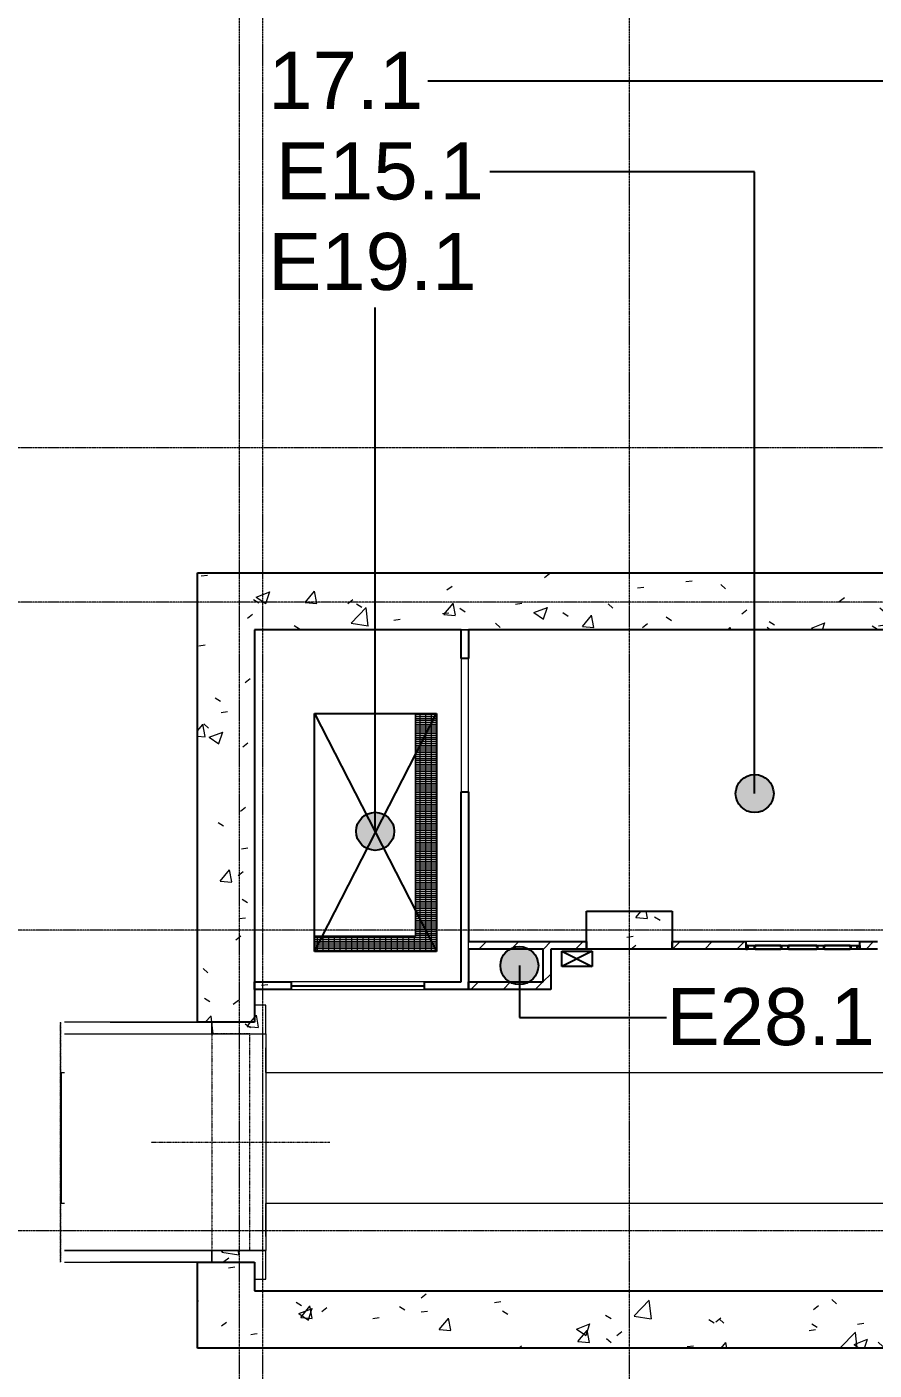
# Model space of a CAD drawing. Header units: millimetres. Extents: x -962357 to -591296, y -195428 to 59420.
# Drawn here: x -920123 to -897842, y -7981 to 27316 of the extents above; entities that cross this region are included whole.
import ezdxf

# ---------------------------------------------------------------- set-up
doc = ezdxf.new("R2010")
doc.units = ezdxf.units.MM
doc.linetypes.add('DPA_Grid _ Level 100', pattern=[10, 5.5, -1.6, 1.3, -1.6])
doc.linetypes.add('DPA_Hidden 500', pattern=[1.4, 0.8, -0.6])
for name, color, linetype, lineweight in [('_ _ A-DETL-OPENING', 1, 'Continuous', 25), ('A-COLS', 5, 'Continuous', 25), ('A-COLS-E', 1, 'Continuous', 9), ('A-DETL-GENF', 2, 'Continuous', 9), ('A-DETL-MEDM', 4, 'Continuous', 18), ('A-DOOR', 3, 'Continuous', 25), ('A-DOOR-E', 2, 'Continuous', 25), ('A-DOOR-FRAM', 3, 'Continuous', 25), ('A-FLOR-E', 2, 'Continuous', 9), ('A-FLOR-PATT', 1, 'Continuous', 9), ('A-GENM', 1, 'Continuous', 9), ('A-GENM-HDLN', 2, 'DPA_Hidden 500', 9), ('A-ROOM-IDEN', 3, 'Continuous', 25), ('A-WALL', 5, 'Continuous', 9), ('A-WALL-PATT', 1, 'Continuous', 9), ('S-GRID', 251, 'Continuous', 9), ('WALL-E', 2, 'Continuous', 9)]:
    doc.layers.add(name, color=color, linetype=linetype, lineweight=lineweight)
doc.styles.add('Arial_1', font='arial.ttf', dxfattribs={"height": 1500})
pattern_1 = [(50, (2.4, 1), (3643.682, -318.781), [381, -4191]), (355, (2.4, 1), (-704.856, 3821.136), [304.8, -3352.8]), (100.451, (306, -25.6), (2938.852, 3502.332), [323.8, -3561.801]), (46.184, (2.4, 1017), (5421.581, -840.856), [571.5, -6286.5]), (96.636, (454, 947), (4748.05, 4948.55), [485.7, -5342.702]), (351.184, (2.4, 1017), (4748.1, 4948.506), [457.2, -5029.2]), (21, (510.4, 763), (3032.288, -2045.304), [381, -4191]), (326, (510.4, 763), (1236.042, 3683.762), [304.8, -3352.8]), (71.451, (763, 592.5), (4268.343, 1638.425), [323.8, -3561.801]), (37.5, (2.4, 1), (61.772, 1691.1008), [167.64, -3144.52, 167.64, -3235.96, -3365.5]), (37.5, (2.4, 1), (61.772, 1691.1008), [-6715.76, 167.64, -3197.86]), (7.5, (2.4, 1), (1336.3933, 2003.6115), [167.64, -1772.92, 167.64, -3068.32, -1282.7]), (7.5, (2.4, 1), (1336.3933, 2003.6115), [-5176.52, 167.64, -1115.06]), (327.5, (-1130.5, 1), (2711.8178, -114.5786), [167.64, -1102.36, 167.64, -3794.76, -5257.8]), (327.5, (-1130.5, 1), (2711.8178, -114.5786), [-5232.4, 167.64, -5090.16]), (317.5, (-1638.5, 1), (2962.5856, 508.5334), [167.64, -1483.36, 167.64, -2463.8, -3733.8]), (317.5, (-1638.5, 1), (2962.5856, 508.5334), [-4282.44, 167.64, -3566.16])]
pattern_2 = [(45, (2.4, 1), (-424.26407, 424.26407), [])]
pattern_3 = [(50, (2.4, 1), (3643.682, -318.781), [381, -4191]), (355, (2.4, 1), (-704.856, 3821.136), [304.8, -3352.8]), (100.451, (306, -25.6), (2938.852, 3502.332), [323.8, -3561.801]), (46.184, (2.4, 1017), (5421.582, -840.855), [571.5, -6286.5]), (96.636, (454, 947), (4748.05, 4948.55), [485.7, -5342.702]), (351.184, (2.4, 1017), (4748.1, 4948.506), [457.2, -5029.2]), (21, (510.4, 763), (3032.288, -2045.304), [381, -4191]), (326, (510.4, 763), (1236.042, 3683.762), [304.8, -3352.8]), (71.451, (763, 592.5), (4268.343, 1638.425), [323.8, -3561.801]), (37.5, (2.4, 1), (61.772, 1691.1008), [167.64, -3144.52, 167.64, -3235.96, -3365.5]), (37.5, (2.4, 1), (61.772, 1691.1008), [-6715.76, 167.64, -3197.86]), (7.5, (2.4, 1), (1336.3933, 2003.6115), [167.64, -1772.92, 167.64, -3068.32, -1282.7]), (7.5, (2.4, 1), (1336.3933, 2003.6115), [-5176.52, 167.64, -1115.06]), (327.5, (-1130.5, 1), (2711.8178, -114.5786), [167.64, -1102.36, 167.64, -3794.76, -5257.8]), (327.5, (-1130.5, 1), (2711.8178, -114.5786), [-5232.4, 167.64, -5090.16]), (317.5, (-1638.5, 1), (2962.5856, 508.5334), [167.64, -1483.36, 167.64, -2463.8, -3733.8]), (317.5, (-1638.5, 1), (2962.5856, 508.5334), [-4282.44, 167.64, -3566.16])]

# ---------------------------------------------------------------- blocks, each defined once
blk = doc.blocks.new('vent_grill - vent_grill H3500xW3500-11544779-4180-01 LOWER PLATFORM LEVEL - REFLECTED CEILING PLAN')
at = {"layer": 'A-DOOR-E'}
blk.add_line((-1750, 0), (1750, 0), dxfattribs=at)
blk = doc.blocks.new('A33 - _Wall_ Access Panel 3000 x 3000-18927021-4180-01 LOWER PLATFORM LEVEL - REFLECTED CEILING PLAN')
at = {"layer": 'A-DOOR', "lineweight": 9}
for p, q in [((-1450, 100), (-1450, 65)), ((-1250, 100), (-1450, 100)), ((-1450, 65), (-1435, 65)), ((-1450, 35), (-1450, 0)), ((-1435, 35), (-1450, 35)), ((-1450, 0), (-1250, 0)), ((-1435, 65), (-1435, 35)), ((-1265, 65), (-1250, 65)), ((-1265, 35), (-1265, 65)), ((-1265, 65), (-1265, 35)), ((-1250, 65), (-1265, 65)), ((-1250, 35), (-1265, 35)), ((-1265, 35), (-1250, 35)), ((-1250, 65), (-1250, 100)), ((-1250, 100), (-1250, 65)), ((-572, 100), (-1250, 100)), ((-1250, 0), (-1250, 35)), ((-1250, 35), (-1250, 0)), ((-1250, 0), (-572, 0)), ((-572, 100), (-572, 65)), ((-372, 100), (-572, 100)), ((-572, 65), (-572, 100)), ((-572, 65), (-557, 65)), ((-557, 65), (-572, 65)), ((-572, 35), (-572, 0)), ((-557, 35), (-572, 35)), ((-572, 35), (-557, 35)), ((-572, 0), (-572, 35)), ((-572, 0), (-372, 0)), ((-557, 65), (-557, 35)), ((-557, 35), (-557, 65)), ((-387, 65), (-372, 65)), ((-387, 35), (-387, 65)), ((-387, 65), (-387, 35)), ((-372, 65), (-387, 65)), ((-372, 35), (-387, 35)), ((-387, 35), (-372, 35)), ((-372, 65), (-372, 100)), ((-372, 100), (-372, 65)), ((372, 100), (-372, 100)), ((-372, 0), (-372, 35)), ((-372, 35), (-372, 0)), ((-372, 0), (372, 0)), ((372, 100), (372, 65)), ((572, 100), (372, 100)), ((372, 65), (372, 100)), ((372, 65), (387, 65)), ((387, 65), (372, 65)), ((372, 35), (372, 0)), ((387, 35), (372, 35)), ((372, 35), (387, 35)), ((372, 0), (372, 35)), ((372, 0), (572, 0)), ((387, 65), (387, 35)), ((387, 35), (387, 65)), ((557, 65), (572, 65)), ((557, 35), (557, 65)), ((557, 65), (557, 35)), ((572, 65), (557, 65)), ((572, 35), (557, 35)), ((557, 35), (572, 35)), ((572, 65), (572, 100)), ((572, 100), (572, 65)), ((1250, 100), (572, 100)), ((572, 0), (572, 35)), ((572, 35), (572, 0)), ((572, 0), (1250, 0)), ((1250, 100), (1250, 65)), ((1450, 100), (1250, 100)), ((1250, 65), (1250, 100)), ((1250, 65), (1265, 65)), ((1265, 65), (1250, 65)), ((1250, 35), (1250, 0)), ((1265, 35), (1250, 35)), ((1250, 35), (1265, 35)), ((1250, 0), (1250, 35)), ((1250, 0), (1450, 0)), ((1265, 65), (1265, 35)), ((1265, 35), (1265, 65)), ((1435, 65), (1450, 65)), ((1435, 35), (1435, 65)), ((1450, 35), (1435, 35)), ((1450, 65), (1450, 100)), ((1450, 0), (1450, 35))]:
    blk.add_line(p, q, dxfattribs=at)
at = {"layer": 'A-DOOR-E'}
for p, q in [((-1450, 100), (-1250, 100)), ((-1450, 65), (-1450, 100)), ((-1435, 65), (-1450, 65)), ((-1450, 35), (-1435, 35)), ((-1450, 0), (-1450, 35)), ((-1250, 0), (-1450, 0)), ((-1435, 35), (-1435, 65)), ((-1265, 65), (-1265, 35)), ((-1250, 65), (-1265, 65)), ((-1250, 65), (-1265, 65)), ((-1265, 65), (-1265, 35)), ((-1265, 35), (-1265, 65)), ((-1265, 65), (-1250, 65)), ((-1250, 65), (-1265, 65)), ((-1265, 65), (-1265, 35)), ((-1265, 35), (-1265, 65)), ((-1265, 65), (-1250, 65)), ((-1265, 35), (-1265, 65)), ((-1265, 65), (-1250, 65)), ((-1265, 65), (-1250, 65)), ((-1265, 35), (-1265, 65)), ((-1265, 65), (-1250, 65)), ((-1265, 35), (-1265, 65)), ((-1265, 35), (-1250, 35)), ((-1265, 35), (-1250, 35)), ((-1250, 35), (-1265, 35)), ((-1265, 35), (-1250, 35)), ((-1250, 35), (-1265, 35)), ((-1250, 35), (-1265, 35)), ((-1250, 35), (-1265, 35)), ((-1250, 35), (-1265, 35)), ((-1250, 100), (-1250, 65)), ((-572, 100), (-1250, 100)), ((-1250, 100), (-1250, 65)), ((-1250, 65), (-1250, 100)), ((-1250, 100), (-572, 100)), ((-572, 100), (-1250, 100)), ((-1250, 100), (-1250, 65)), ((-1250, 65), (-1250, 100)), ((-1250, 100), (-572, 100)), ((-1250, 65), (-1250, 100)), ((-1250, 100), (-572, 100)), ((-1250, 100), (-572, 100)), ((-1250, 65), (-1250, 100)), ((-1250, 100), (-572, 100)), ((-1250, 65), (-1250, 100)), ((-1250, 35), (-1250, 0)), ((-1250, 35), (-1250, 0)), ((-1250, 0), (-1250, 35)), ((-1250, 35), (-1250, 0)), ((-1250, 0), (-1250, 35)), ((-1250, 0), (-1250, 35)), ((-1250, 0), (-1250, 35)), ((-1250, 0), (-1250, 35)), ((-1250, 0), (-572, 0)), ((-572, 0), (-1250, 0)), ((-1250, 0), (-572, 0)), ((-572, 0), (-1250, 0)), ((-572, 0), (-1250, 0)), ((-572, 0), (-1250, 0)), ((-572, 0), (-1250, 0)), ((-572, 100), (-372, 100)), ((-572, 65), (-572, 100)), ((-572, 65), (-572, 100)), ((-572, 100), (-572, 65)), ((-572, 65), (-572, 100)), ((-572, 100), (-572, 65)), ((-572, 100), (-572, 65)), ((-572, 100), (-572, 65)), ((-572, 100), (-572, 65)), ((-557, 65), (-572, 65)), ((-557, 65), (-572, 65)), ((-572, 65), (-557, 65)), ((-557, 65), (-572, 65)), ((-572, 65), (-557, 65)), ((-572, 65), (-557, 65)), ((-572, 65), (-557, 65)), ((-572, 65), (-557, 65)), ((-572, 35), (-557, 35)), ((-572, 0), (-572, 35)), ((-572, 0), (-572, 35)), ((-572, 35), (-557, 35)), ((-557, 35), (-572, 35)), ((-572, 35), (-572, 0)), ((-572, 0), (-572, 35)), ((-572, 35), (-557, 35)), ((-557, 35), (-572, 35)), ((-572, 35), (-572, 0)), ((-557, 35), (-572, 35)), ((-572, 35), (-572, 0)), ((-572, 35), (-572, 0)), ((-557, 35), (-572, 35)), ((-572, 35), (-572, 0)), ((-557, 35), (-572, 35)), ((-372, 0), (-572, 0)), ((-557, 35), (-557, 65)), ((-557, 35), (-557, 65)), ((-557, 65), (-557, 35)), ((-557, 35), (-557, 65)), ((-557, 65), (-557, 35)), ((-557, 65), (-557, 35)), ((-557, 65), (-557, 35)), ((-557, 65), (-557, 35)), ((-387, 65), (-387, 35)), ((-372, 65), (-387, 65)), ((-372, 65), (-387, 65)), ((-387, 65), (-387, 35)), ((-387, 35), (-387, 65)), ((-387, 65), (-372, 65)), ((-372, 65), (-387, 65)), ((-387, 65), (-387, 35)), ((-387, 35), (-387, 65)), ((-387, 65), (-372, 65)), ((-387, 35), (-387, 65)), ((-387, 65), (-372, 65)), ((-387, 65), (-372, 65)), ((-387, 35), (-387, 65)), ((-387, 65), (-372, 65)), ((-387, 35), (-387, 65)), ((-387, 35), (-372, 35)), ((-387, 35), (-372, 35)), ((-372, 35), (-387, 35)), ((-387, 35), (-372, 35)), ((-372, 35), (-387, 35)), ((-372, 35), (-387, 35)), ((-372, 35), (-387, 35)), ((-372, 35), (-387, 35)), ((-372, 100), (-372, 65)), ((372, 100), (-372, 100)), ((-372, 100), (-372, 65)), ((-372, 65), (-372, 100)), ((-372, 100), (372, 100)), ((372, 100), (-372, 100)), ((-372, 100), (-372, 65)), ((-372, 65), (-372, 100)), ((-372, 100), (372, 100)), ((-372, 65), (-372, 100)), ((-372, 100), (372, 100)), ((-372, 100), (372, 100)), ((-372, 65), (-372, 100)), ((-372, 100), (372, 100)), ((-372, 65), (-372, 100)), ((-372, 35), (-372, 0)), ((-372, 35), (-372, 0)), ((-372, 0), (-372, 35)), ((-372, 35), (-372, 0)), ((-372, 0), (-372, 35)), ((-372, 0), (-372, 35)), ((-372, 0), (-372, 35)), ((-372, 0), (-372, 35)), ((-372, 0), (372, 0)), ((372, 0), (-372, 0)), ((-372, 0), (372, 0)), ((372, 0), (-372, 0)), ((372, 0), (-372, 0)), ((372, 0), (-372, 0)), ((372, 0), (-372, 0)), ((372, 100), (572, 100)), ((372, 65), (372, 100)), ((372, 65), (372, 100)), ((372, 100), (372, 65)), ((372, 65), (372, 100)), ((372, 100), (372, 65)), ((372, 100), (372, 65)), ((372, 100), (372, 65)), ((372, 100), (372, 65)), ((387, 65), (372, 65)), ((387, 65), (372, 65)), ((372, 65), (387, 65)), ((387, 65), (372, 65)), ((372, 65), (387, 65)), ((372, 65), (387, 65)), ((372, 65), (387, 65)), ((372, 65), (387, 65)), ((372, 35), (387, 35)), ((372, 0), (372, 35)), ((372, 0), (372, 35)), ((372, 35), (387, 35)), ((387, 35), (372, 35)), ((372, 35), (372, 0)), ((372, 0), (372, 35)), ((372, 35), (387, 35)), ((387, 35), (372, 35)), ((372, 35), (372, 0)), ((387, 35), (372, 35)), ((372, 35), (372, 0)), ((372, 35), (372, 0)), ((387, 35), (372, 35)), ((372, 35), (372, 0)), ((387, 35), (372, 35)), ((572, 0), (372, 0)), ((387, 35), (387, 65)), ((387, 35), (387, 65)), ((387, 65), (387, 35)), ((387, 35), (387, 65)), ((387, 65), (387, 35)), ((387, 65), (387, 35)), ((387, 65), (387, 35)), ((387, 65), (387, 35)), ((557, 65), (557, 35)), ((572, 65), (557, 65)), ((572, 65), (557, 65)), ((557, 65), (557, 35)), ((557, 35), (557, 65)), ((557, 65), (572, 65)), ((572, 65), (557, 65)), ((557, 65), (557, 35)), ((557, 35), (557, 65)), ((557, 65), (572, 65)), ((557, 35), (557, 65)), ((557, 65), (572, 65)), ((557, 65), (572, 65)), ((557, 35), (557, 65)), ((557, 65), (572, 65)), ((557, 35), (557, 65)), ((557, 35), (572, 35)), ((557, 35), (572, 35)), ((572, 35), (557, 35)), ((557, 35), (572, 35)), ((572, 35), (557, 35)), ((572, 35), (557, 35)), ((572, 35), (557, 35)), ((572, 35), (557, 35)), ((572, 100), (572, 65)), ((1250, 100), (572, 100)), ((572, 100), (572, 65)), ((572, 65), (572, 100)), ((572, 100), (1250, 100)), ((1250, 100), (572, 100)), ((572, 100), (572, 65)), ((572, 65), (572, 100)), ((572, 100), (1250, 100)), ((572, 65), (572, 100)), ((572, 100), (1250, 100)), ((572, 100), (1250, 100)), ((572, 65), (572, 100)), ((572, 100), (1250, 100)), ((572, 65), (572, 100)), ((572, 35), (572, 0)), ((572, 35), (572, 0)), ((572, 0), (572, 35)), ((572, 35), (572, 0)), ((572, 0), (572, 35)), ((572, 0), (572, 35)), ((572, 0), (572, 35)), ((572, 0), (572, 35)), ((572, 0), (1250, 0)), ((1250, 0), (572, 0)), ((572, 0), (1250, 0)), ((1250, 0), (572, 0)), ((1250, 0), (572, 0)), ((1250, 0), (572, 0)), ((1250, 0), (572, 0)), ((1250, 100), (1450, 100)), ((1250, 65), (1250, 100)), ((1250, 65), (1250, 100)), ((1250, 100), (1250, 65)), ((1250, 65), (1250, 100)), ((1250, 100), (1250, 65)), ((1250, 100), (1250, 65)), ((1250, 100), (1250, 65)), ((1250, 100), (1250, 65)), ((1265, 65), (1250, 65)), ((1265, 65), (1250, 65)), ((1250, 65), (1265, 65)), ((1265, 65), (1250, 65)), ((1250, 65), (1265, 65)), ((1250, 65), (1265, 65)), ((1250, 65), (1265, 65)), ((1250, 65), (1265, 65)), ((1250, 35), (1265, 35)), ((1250, 0), (1250, 35)), ((1250, 0), (1250, 35)), ((1250, 35), (1265, 35)), ((1265, 35), (1250, 35)), ((1250, 35), (1250, 0)), ((1250, 0), (1250, 35)), ((1250, 35), (1265, 35)), ((1265, 35), (1250, 35)), ((1250, 35), (1250, 0)), ((1265, 35), (1250, 35)), ((1250, 35), (1250, 0)), ((1250, 35), (1250, 0)), ((1265, 35), (1250, 35)), ((1250, 35), (1250, 0)), ((1265, 35), (1250, 35)), ((1450, 0), (1250, 0)), ((1265, 35), (1265, 65)), ((1265, 35), (1265, 65)), ((1265, 65), (1265, 35)), ((1265, 35), (1265, 65)), ((1265, 65), (1265, 35)), ((1265, 65), (1265, 35)), ((1265, 65), (1265, 35)), ((1265, 65), (1265, 35)), ((1435, 65), (1435, 35)), ((1450, 65), (1435, 65)), ((1435, 35), (1450, 35)), ((1450, 100), (1450, 65)), ((1450, 35), (1450, 0))]:
    blk.add_line(p, q, dxfattribs=at)
at = {"layer": 'A-DOOR-FRAM'}
for p, q in [((-1500, 100), (-1450, 100)), ((-1500, 0), (-1500, 100)), ((-1450, 0), (-1500, 0)), ((-1450, 100), (-1450, 65)), ((-1450, 65), (-1435, 65)), ((-1450, 35), (-1450, 0)), ((-1435, 35), (-1450, 35)), ((-1435, 65), (-1435, 35)), ((1435, 65), (1435, 35)), ((1450, 65), (1435, 65)), ((1435, 35), (1450, 35)), ((1450, 100), (1450, 65)), ((1500, 100), (1450, 100)), ((1450, 35), (1450, 0)), ((1450, 0), (1500, 0)), ((1500, 0), (1500, 100))]:
    blk.add_line(p, q, dxfattribs=at)
blk = doc.blocks.new('Dpa_Tunnel_B_5700 - Dpa_Tunnel_B_5700-6780011-4180-01 LOWER PLATFORM LEVEL - REFLECTED CEILING PLAN')
at = {"layer": 'A-DETL-GENF'}
for p, q in [((-2200, 2850), (2800, 2850)), ((-2200, -2850), (2800, -2850))]:
    blk.add_line(p, q, dxfattribs=at)
at = {"layer": 'A-GENM-HDLN'}
for p, q in [((-2300, -3150), (-2300, 3150)), ((1680, 2850), (2680, 2850)), ((2680, -2850), (1680, -2850))]:
    blk.add_line(p, q, dxfattribs=at)
blk = doc.blocks.new('Dpa_Tunnel_B_5700 - Dpa_Tunnel_B_5700-6787006-4180-01 LOWER PLATFORM LEVEL - REFLECTED CEILING PLAN')
at = {"layer": 'A-DETL-GENF'}
for p, q in [((-2200, 2850), (3100, 2850)), ((-2200, -2850), (3100, -2850))]:
    blk.add_line(p, q, dxfattribs=at)
at = {"layer": 'A-GENM'}
blk.add_line((3100, 2850), (3100, -2850), dxfattribs=at)
at = {"layer": 'A-GENM-HDLN'}
for p, q in [((-2300, 3150), (-2300, -3150)), ((1680, 2850), (1680, -2850)), ((2680, 2850), (1680, 2850)), ((2680, -2850), (2680, 2850)), ((80, 0), (4781, 0)), ((1680, -2850), (2680, -2850))]:
    blk.add_line(p, q, dxfattribs=at)
blk = doc.blocks.new('Stucture Guage1 - Stucture Guage-9321021-4180-01 LOWER PLATFORM LEVEL - REFLECTED CEILING PLAN')
at = {"layer": 'A-GENM'}
for p, q in [((-919214, -3599), (-919214, -163)), ((-919214, -163), (-919137, -163)), ((-913837, -163), (-857557, -163)), ((-919137, -3599), (-919214, -3599)), ((-857557, -3599), (-913837, -3599))]:
    blk.add_line(p, q, dxfattribs=at)
blk = doc.blocks.new('C-1-PP19-AR-4180-01-B_20250908-040939_EXDOWNLIGHT')
at = {"layer": 'A-DETL-GENF'}
for name in ['Dpa_Tunnel_B_5700 - Dpa_Tunnel_B_5700-6780011-4180-01 LOWER PLATFORM LEVEL - REFLECTED CEILING PLAN', 'Dpa_Tunnel_B_5700 - Dpa_Tunnel_B_5700-6787006-4180-01 LOWER PLATFORM LEVEL - REFLECTED CEILING PLAN']:
    blk.add_blockref(name, (-172255, -5570), dxfattribs=at)
at = {"layer": 'A-DOOR-E', "rotation": 180}
blk.add_blockref('A33 - _Wall_ Access Panel 3000 x 3000-18927021-4180-01 LOWER PLATFORM LEVEL - REFLECTED CEILING PLAN', (-155040, -400), dxfattribs=at)
at = {"layer": 'A-DOOR-E'}
blk.add_blockref('vent_grill - vent_grill H3500xW3500-11544779-4180-01 LOWER PLATFORM LEVEL - REFLECTED CEILING PLAN', (-166740, -1460), dxfattribs=at)
at = {"layer": 'A-GENM'}
blk.add_blockref('Stucture Guage1 - Stucture Guage-9321021-4180-01 LOWER PLATFORM LEVEL - REFLECTED CEILING PLAN', (744682, -3579), dxfattribs=at)

msp = doc.modelspace()

# ---------------------------------------------------------------- hatches: boundary and pattern name
at = {"layer": 'A-COLS-E'}
h = msp.add_hatch(dxfattribs=at)
h.set_pattern_fill('FP_1', color=256, style=0, pattern_type=2)
h.set_pattern_definition(pattern_1)
h.paths.add_polyline_path([(-903155, 3080), (-903155, 4080), (-905405, 4080), (-905405, 3080)])
at = {"layer": 'A-DETL-MEDM', "lineweight": 9}
h = msp.add_hatch(dxfattribs=at)
h.set_pattern_fill('FP_7', color=256, style=0, pattern_type=2)
h.set_pattern_definition(pattern_3)
h.paths.add_polyline_path([(-913835, 860), (-913835, 1610), (-914135, 1610), (-914135, 1160), (-915255, 1160), (-915255, 860), (-914532.4, 860)])
h = msp.add_hatch(dxfattribs=at)
h.set_pattern_fill('FP_7', color=256, style=0, pattern_type=2)
h.set_pattern_definition(pattern_3)
h.paths.add_polyline_path([(-913835, -5590), (-913835, -4840), (-915255, -4840), (-915255, -5140), (-914135, -5140), (-914135, -5590)])
at = {"layer": 'A-FLOR-PATT'}
h = msp.add_hatch(dxfattribs=at)
h.set_pattern_fill('FP_14', color=256, style=0, pattern_type=2)
h.set_pattern_definition([(180, (-909630, 6145), (6e-15, 50), []), (90, (-909630, 6145), (150, -9e-15), [])])
h.paths.add_polyline_path([(-911626.9, 3020), (-909355, 3020), (-909355, 8750.4), (-909355, 9270), (-909905, 9270), (-909905, 3420), (-912555, 3420), (-912555, 3020)])
at = {"layer": 'A-ROOM-IDEN'}
h = msp.add_hatch(color=256, dxfattribs=at)
edge = h.paths.add_edge_path()
edge.add_arc((-900984.4, 7170.1), 500, 0, 360)
h = msp.add_hatch(color=256, dxfattribs=at)
edge = h.paths.add_edge_path()
edge.add_arc((-910963.2, 6177.3), 500, 0, 360)
h = msp.add_hatch(color=256, dxfattribs=at)
edge = h.paths.add_edge_path()
edge.add_arc((-907171.9, 2650.3), 500, 0, 360)
at = {"layer": 'A-WALL-PATT'}
h = msp.add_hatch(dxfattribs=at)
h.set_pattern_fill('FP_1', color=256, style=0, pattern_type=2)
h.set_pattern_definition(pattern_1)
h.paths.add_polyline_path([(-896523, 11467.4), (-896523, 12967.4), (-915635, 12967.4), (-915635, 11467.4), (-905815.8, 11467.4)])
h = msp.add_hatch(dxfattribs=at)
h.set_pattern_fill('FP_1', color=256, style=0, pattern_type=2)
h.set_pattern_definition(pattern_1)
h.paths.add_polyline_path([(-914532.4, 1160), (-914135, 1160), (-914135, 11467.4), (-915635, 11467.4), (-915635, 1160), (-915255, 1160)])
h = msp.add_hatch(dxfattribs=at)
h.set_pattern_fill('FP_2', color=256, style=0, pattern_type=2)
h.set_pattern_definition(pattern_2)
h.paths.add_polyline_path([(-908505, 3080), (-905405, 3080), (-905405, 3280), (-908505, 3280)])
h = msp.add_hatch(dxfattribs=at)
h.set_pattern_fill('FP_2', color=256, style=0, pattern_type=2)
h.set_pattern_definition(pattern_2)
h.paths.add_polyline_path([(-897755, 3080), (-897555, 3080), (-897555, 3280), (-898220, 3280), (-898220, 3080), (-897825.6, 3080)])
h.paths.add_polyline_path([(-902910.3, 3080), (-901220, 3080), (-901220, 3280), (-903155, 3280), (-903155, 3080)])
h = msp.add_hatch(dxfattribs=at)
h.set_pattern_fill('FP_2', color=256, style=0, pattern_type=2)
h.set_pattern_definition(pattern_2)
h.paths.add_polyline_path([(-906345, 2220), (-906345, 3080), (-906545, 3080), (-906545, 2220)])
h = msp.add_hatch(dxfattribs=at)
h.set_pattern_fill('FP_1', color=256, style=0, pattern_type=2)
h.set_pattern_definition(pattern_1)
h.paths.add_polyline_path([(-908505, 2020), (-908505, 2220), (-909670, 2220), (-909670, 2020)])
h.paths.add_polyline_path([(-914135, 2020), (-913170, 2020), (-913170, 2220), (-914135, 2220), (-914135, 2120)])
h = msp.add_hatch(dxfattribs=at)
h.set_pattern_fill('FP_2', color=256, style=0, pattern_type=2)
h.set_pattern_definition(pattern_2)
h.paths.add_polyline_path([(-906345, 2020), (-906345, 2220), (-908505, 2220), (-908505, 2020)])
h = msp.add_hatch(dxfattribs=at)
h.set_pattern_fill('FP_1', color=256, style=0, pattern_type=2)
h.set_pattern_definition(pattern_1)
h.paths.add_polyline_path([(-915635, -7400), (-914135, -7400), (-914135, -5140), (-915635, -5140), (-915635, -6860.6)])
h = msp.add_hatch(dxfattribs=at)
h.set_pattern_fill('FP_1', color=256, style=0, pattern_type=2)
h.set_pattern_definition(pattern_1)
h.paths.add_polyline_path([(-895808, -7400), (-895886.9, -5900), (-914135, -5900), (-914135, -7400), (-905815.8, -7400)])

# ---------------------------------------------------------------- linework, layer by layer
at = {"layer": '_ _ A-DETL-OPENING'}
for p, q in [((-912555, 3020), (-912555, 9270)), ((-912555, 9270), (-909355, 9270)), ((-912555, 3020), (-909355, 9270)), ((-912555, 9270), (-909355, 3020)), ((-909355, 9270), (-909355, 3020)), ((-909355, 3020), (-912555, 3020)), ((-905258, 3027), (-906058, 2627)), ((-906058, 3027), (-905258, 2627)), ((-906058, 2627), (-906058, 3027)), ((-906058, 3027), (-905258, 3027)), ((-905258, 3027), (-905258, 2627)), ((-905258, 2627), (-906058, 2627))]:
    msp.add_line(p, q, dxfattribs=at)
at = {"layer": 'A-COLS'}
for p, q in [((-905405, 3080), (-905405, 4080)), ((-905405, 4080), (-903155, 4080)), ((-903155, 4080), (-903155, 3080)), ((-903155, 3080), (-905405, 3080))]:
    msp.add_line(p, q, dxfattribs=at)
at = {"layer": 'A-DETL-MEDM'}
for p, q in [((-913835, 1610), (-914135, 1610)), ((-914135, 1610), (-914135, 1160)), ((-913835, 860), (-913835, 1610)), ((-915255, 1160), (-919135, 1160)), ((-915255, 1160), (-919135, 1160)), ((-915255, 860), (-915255, 1160)), ((-914135.1, 1160), (-915255, 1160)), ((-915255, 1160), (-915255, 860)), ((-915255, 860), (-915255, 1160)), ((-914135, 1160), (-915255, 1160)), ((-915255, 1160), (-915255, 860)), ((-919135, 860), (-915258.8, 860)), ((-919135, 860), (-915255, 860)), ((-915255, 860), (-914135.1, 860)), ((-915255, 860), (-913835, 860)), ((-915255, -4840), (-919135, -4840)), ((-915255, -4840), (-919135, -4840)), ((-915255, -5140), (-915255, -4840)), ((-914135.1, -4840), (-915255, -4840)), ((-915255, -4840), (-915255, -5140)), ((-915255, -5140), (-915255, -4840)), ((-913835, -4840), (-915255, -4840)), ((-915255, -4840), (-915255, -5140)), ((-913835, -5590), (-913835, -4840)), ((-919135, -5140), (-915255, -5140)), ((-919135, -5140), (-915255, -5140)), ((-915255, -5140), (-914135.1, -5140)), ((-915255, -5140), (-914135, -5140)), ((-914135, -5140), (-914135, -5590)), ((-914135, -5590), (-913835, -5590))]:
    msp.add_line(p, q, dxfattribs=at)
at = {"layer": 'A-FLOR-E'}
for p, q in [((-895023, 11467.4), (-914135.1, 11467.4)), ((-914135, 11467.4), (-895023, 11467.4)), ((-895023, 11467.4), (-914135, 11467.4)), ((-912555, 9270), (-909355, 9270)), ((-912555, 3020), (-912555, 9270)), ((-909905, 9270), (-909355, 9270)), ((-909905, 3420), (-909905, 9270)), ((-909905, 9270), (-909905, 3420)), ((-909355, 9270), (-909905, 9270)), ((-909355, 9270), (-909355, 3020)), ((-909355, 9270), (-909355, 3020)), ((-909355, 3020), (-909355, 9270)), ((-912555, 3020), (-912555, 3420)), ((-912555, 3420), (-909905, 3420)), ((-909905, 3420), (-912555, 3420)), ((-912555, 3420), (-912555, 3020)), ((-909355, 3020), (-912555, 3020)), ((-909355, 3020), (-912555, 3020)), ((-912555, 3020), (-909355, 3020)), ((-905258, 3027), (-906058, 3027)), ((-906058, 3027), (-906058, 2627)), ((-905258, 2627), (-905258, 3027)), ((-906058, 2627), (-905258, 2627)), ((-914135, -5900), (-895886.9, -5900))]:
    msp.add_line(p, q, dxfattribs=at)
at = {"layer": 'A-GENM'}
for p, q in [((-917935, 1160), (-914135.1, 1160)), ((-913835, 831.8), (-913835, 492.4)), ((-913835, 831.8), (-913835, -162.4)), ((-913835, 168.1), (-913835, 492.4)), ((-913835, -161.5), (-913835, 164.5)), ((-913835, -3738.4), (-913835, -3598.3)), ((-913835, -3598.7), (-913835, -4811.8)), ((-913835, -4472.4), (-913835, -3739.2)), ((-913835, -4472.4), (-913835, -4811.8)), ((-914135.1, -5140), (-917935, -5140))]:
    msp.add_line(p, q, dxfattribs=at)
at = {"layer": 'A-ROOM-IDEN'}
for p, q in [((-896294.1, 25889.3), (-909575.7, 25889.3)), ((-900984.4, 23509.3), (-907950.7, 23509.3)), ((-900984.4, 7170.1), (-900984.4, 23509.3)), ((-910963.2, 6177.3), (-910963.2, 19939.3)), ((-907171.9, 2650.3), (-907171.9, 1286.9)), ((-907171.9, 1286.9), (-903302.6, 1286.9))]:
    msp.add_line(p, q, dxfattribs=at)
for centre in [(-900984.4, 7170.1), (-910963.2, 6177.3), (-907171.9, 2650.3)]:
    msp.add_circle(centre, 500, dxfattribs=at)
at = {"layer": 'A-WALL', "color": 7, "lineweight": 25}
for p, q in [((-915635, 11467.4), (-915635, 12967.4)), ((-915635, 12967.4), (-896523, 12967.4)), ((-915635, 1160), (-915635, 11467.4)), ((-908705, 11467.4), (-914135, 11467.4)), ((-914135, 11467.4), (-914135, 1160)), ((-908705, 10717.4), (-908705, 11467.4)), ((-896523, 11467.4), (-908505, 11467.4)), ((-908505, 11467.4), (-908505, 10717.4)), ((-908505, 10717.4), (-908705, 10717.4)), ((-908705, 2220), (-908705, 7217.4)), ((-908705, 7217.4), (-908505, 7217.4)), ((-908505, 7217.4), (-908505, 3280)), ((-908505, 3280), (-905405, 3280)), ((-905405, 3280), (-905405, 3080)), ((-903155, 3180), (-903155, 3280)), ((-903155, 3280), (-901220, 3280)), ((-903155, 3080), (-903155, 3180)), ((-901220, 3280), (-901220, 3180)), ((-901220, 3180), (-901220, 3080)), ((-898220, 3180), (-898220, 3280)), ((-898220, 3280), (-897755, 3280)), ((-898220, 3080), (-898220, 3180)), ((-908505, 3080), (-908505, 2220)), ((-906545, 3080), (-908505, 3080)), ((-906545, 2220), (-906545, 3080)), ((-906345, 3080), (-906345, 2220)), ((-905405, 3080), (-906345, 3080)), ((-901220, 3080), (-903155, 3080)), ((-897755, 3080), (-898220, 3080)), ((-914135, 2120), (-914135, 2220)), ((-914135, 2220), (-913170, 2220)), ((-914135, 2020), (-914135, 2120)), ((-913170, 2220), (-913170, 2120)), ((-913170, 2120), (-913170, 2020)), ((-909670, 2120), (-909670, 2220)), ((-909670, 2220), (-908705, 2220)), ((-909670, 2020), (-909670, 2120)), ((-908505, 2220), (-908505, 2120)), ((-908505, 2020), (-908505, 2220)), ((-908505, 2220), (-906545, 2220)), ((-908505, 2120), (-908505, 2020)), ((-906345, 2220), (-906345, 2020)), ((-913170, 2020), (-914135, 2020)), ((-908505, 2020), (-909670, 2020)), ((-906345, 2020), (-908505, 2020)), ((-914135, 1160), (-915635, 1160)), ((-915635, -7400), (-915635, -5140)), ((-915635, -5140), (-914135, -5140)), ((-914135, -5140), (-914135, -5900)), ((-914135, -5900), (-895886.9, -5900)), ((-914135, -7400), (-915635, -7400)), ((-895808, -7400), (-914135, -7400))]:
    msp.add_line(p, q, dxfattribs=at)
at = {"layer": 'A-WALL'}
msp.add_line((-908505, 3080), (-908505, 3280), dxfattribs=at)
at = {"layer": 'S-GRID', "linetype": 'DPA_Grid _ Level 100'}
for p, q in [((-913915, -30781.3), (-913915, 54920.2)), ((-904280, -30741.3), (-904280, 54920.2)), ((-914535, -30781.3), (-914535, 54074.2)), ((-601518.7, 16253), (-954682, 16253)), ((-601518.7, 12195), (-957857, 12195)), ((-602984.2, 3580), (-957857, 3580)), ((-602984.2, -4320), (-957857, -4320))]:
    msp.add_line(p, q, dxfattribs=at)
at = {"layer": 'WALL-E'}
for p, q in [((-908505, 11467.4), (-908705, 11467.4)), ((-908705, 11467.4), (-908505, 11467.4)), ((-908705, 10717.4), (-908505, 10717.4)), ((-908705, 10717.4), (-908705, 7217.4)), ((-908505, 7217.4), (-908505, 10717.4)), ((-912555, 9270), (-909355, 9270)), ((-909355, 9270), (-912555, 9270)), ((-912555, 3020), (-912555, 9270)), ((-912555, 9270), (-912555, 3020)), ((-909355, 9270), (-909355, 3020)), ((-909355, 3020), (-909355, 9270)), ((-908705, 7217.4), (-908505, 7217.4)), ((-901220, 3280), (-901220, 3080)), ((-898220, 3280), (-901220, 3280)), ((-898220, 3280), (-898220, 3080)), ((-909355, 3020), (-912555, 3020)), ((-912555, 3020), (-909355, 3020)), ((-901220, 3080), (-898220, 3080)), ((-913170, 2220), (-913170, 2020)), ((-909670, 2220), (-913170, 2220)), ((-909670, 2220), (-909670, 2020)), ((-913170, 2020), (-909670, 2020))]:
    msp.add_line(p, q, dxfattribs=at)

# ---------------------------------------------------------------- block references
msp.add_blockref('C-1-PP19-AR-4180-01-B_20250908-040939_EXDOWNLIGHT', (-744680, 3580))

# ---------------------------------------------------------------- texts
at = {"layer": 'A-ROOM-IDEN', "lineweight": 9, "char_height": 1500, "attachment_point": 1, "style": 'Arial_1'}
for s, insert, width in [('17.1', (-913775.7, 26661), 5050.631), ('E15.1', (-913575.7, 24281), 6774.259), ('E19.1', (-913775.7, 21901), 6774.259), ('E28.1', (-903302.6, 2058.6), 6774.259)]:
    msp.add_mtext(s, dxfattribs=dict(at, insert=insert, width=width))

doc.saveas('drawing.dxf')
